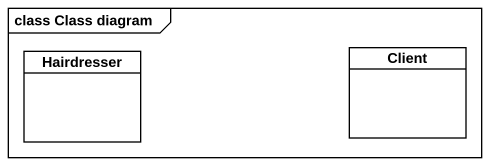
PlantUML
@startuml
mainframe class Class diagram
hide circle
hide empty members
class Hairdresser
class Client
@enduml
